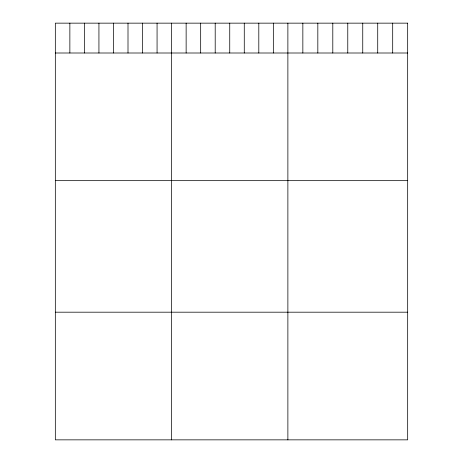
<?xml version="1.0" encoding="UTF-8"?>
<svg xmlns="http://www.w3.org/2000/svg" width="463" height="463" viewBox="0 0 463 463"><rect width="100%" height="100%" fill="white"/><g stroke="black" fill="none" stroke-linecap="round" stroke-linejoin="round"><path stroke-width="0.69" d="M55.328 53.002L407.671 53.002M55.328 180.663L407.671 180.663M55.328 312.189L407.671 312.189M392.693 23.15L392.693 53.002M377.721 23.15L377.721 53.002M362.749 23.15L362.749 53.002M347.771 23.15L347.771 53.002M332.799 23.15L332.799 53.002M317.826 23.15L317.826 53.002M302.848 23.15L302.848 53.002M287.876 23.15L287.876 439.85M273.338 23.15L273.338 53.002M258.805 23.15L258.805 53.002M244.273 23.15L244.273 53.002M229.741 23.15L229.741 53.002M215.202 23.15L215.202 53.002M200.67 23.15L200.67 53.002M186.138 23.15L186.138 53.002M171.599 23.15L171.599 439.85M157.067 23.15L157.067 53.002M142.535 23.15L142.535 53.002M128.002 23.15L128.002 53.002M113.464 23.15L113.464 53.002M98.932 23.15L98.932 53.002M84.399 23.15L84.399 53.002M69.861 23.15L69.861 53.002M407.671 23.15L55.328 23.15L55.328 439.85L407.671 439.85L407.671 23.15"/></g></svg>
